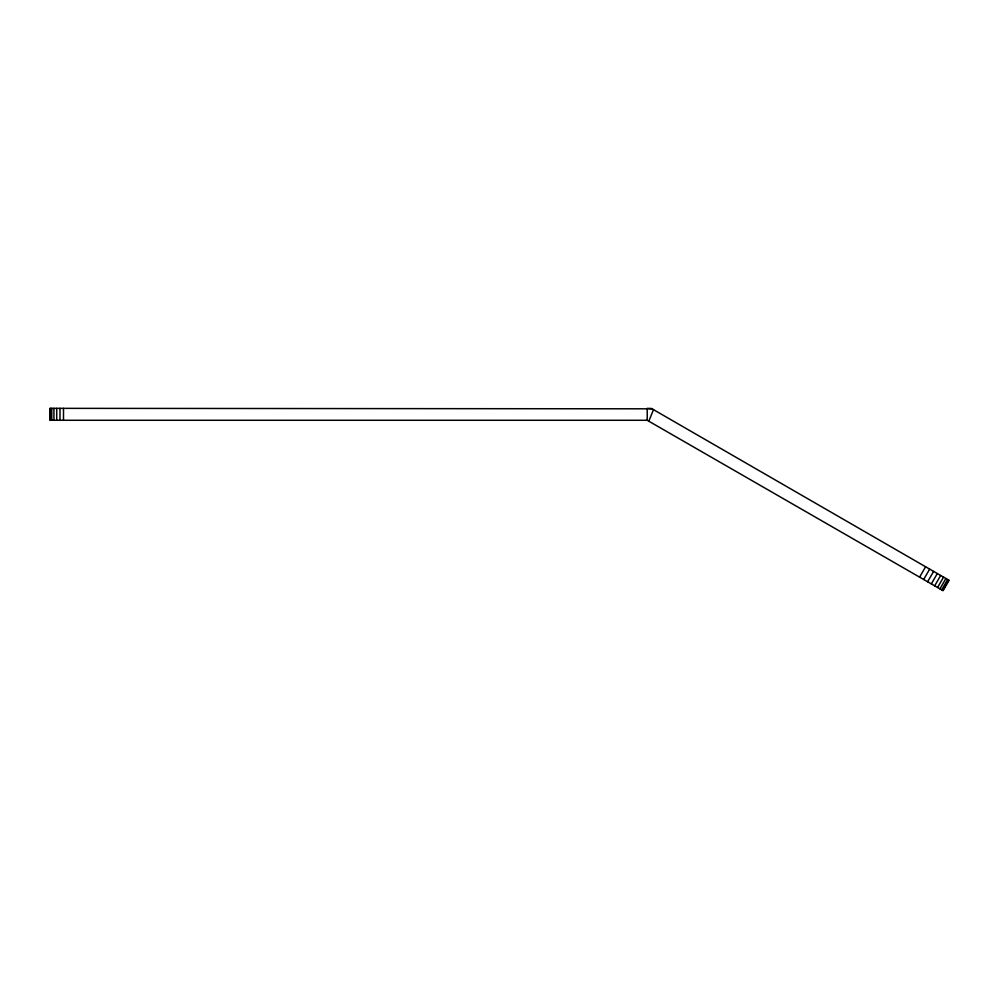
<?xml version="1.0" encoding="UTF-8"?>
<svg xmlns="http://www.w3.org/2000/svg" width="999" height="999" viewBox="0 0 999 999"><rect width="100%" height="100%" fill="white"/><g stroke="black" fill="none" stroke-linecap="round" stroke-linejoin="round"><path stroke-width="1.5" d="M648.963 420.816L653.483 409.665L651.086 408.504L647.215 408.341L647.215 420.279L943.068 590.659L949.05 580.307L653.159 409.465M919.617 577.122L925.586 566.758M923.688 579.47L929.669 569.118M927.634 581.755L933.615 571.391M931.343 583.891L937.324 573.538M934.689 585.826L940.671 575.474M937.586 587.499L943.556 577.135M939.934 588.848L945.903 578.496M941.657 589.847L947.639 579.495M942.719 590.459L948.688 580.107M647.215 420.279L49.95 420.279L49.95 408.341L651.96 408.816M651.086 408.504L651.748 408.716M63.499 408.341L63.499 420.279M59.99 408.341L59.99 420.279M56.718 408.341L56.718 420.279M53.921 408.341L53.921 420.279M51.761 408.341L51.761 420.279M50.412 408.341L50.412 420.279"/></g></svg>
